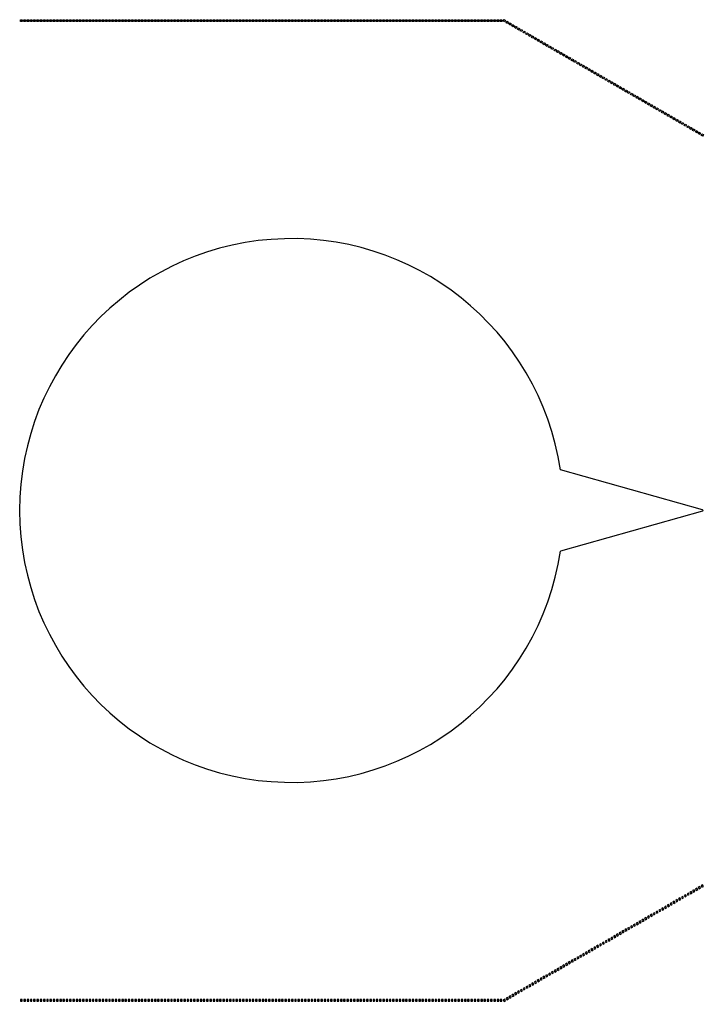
# Model space of a CAD drawing. Header units: inches. Extents: x 741154 to 810950, y 213785 to 295527.
# Drawn here: x 749684 to 750941, y 265169 to 266975 of the extents above; entities that cross this region are included whole.
import ezdxf

# ---------------------------------------------------------------- set-up
doc = ezdxf.new("R2010")
doc.units = ezdxf.units.IN
doc.header["$MEASUREMENT"] = 0

msp = doc.modelspace()

# ---------------------------------------------------------------- linework, layer by layer
for p, q in [((750939.7, 266072.9), (750678.8, 266146.7)), ((750939.7, 266070.9), (750678.8, 265997.1))]:
    msp.add_line(p, q)
for points in [[(749686.1, 266974), (749689.1, 266974), (749689.1, 266971), (749686.1, 266971)], [(749692.1, 266974), (749695.1, 266974), (749695.1, 266971), (749692.1, 266971)], [(749698.1, 266974), (749701.1, 266974), (749701.1, 266971), (749698.1, 266971)], [(749704.1, 266974), (749707.1, 266974), (749707.1, 266971), (749704.1, 266971)], [(749710.1, 266974), (749713.1, 266974), (749713.1, 266971), (749710.1, 266971)], [(749716.1, 266974), (749719.1, 266974), (749719.1, 266971), (749716.1, 266971)], [(749722.1, 266974), (749725.1, 266974), (749725.1, 266971), (749722.1, 266971)], [(749728.1, 266974), (749731.1, 266974), (749731.1, 266971), (749728.1, 266971)], [(749734.1, 266974), (749737.1, 266974), (749737.1, 266971), (749734.1, 266971)], [(749740.1, 266974), (749743.1, 266974), (749743.1, 266971), (749740.1, 266971)], [(749746.1, 266974), (749749.1, 266974), (749749.1, 266971), (749746.1, 266971)], [(749752.1, 266974), (749755.1, 266974), (749755.1, 266971), (749752.1, 266971)], [(749758.1, 266974), (749761.1, 266974), (749761.1, 266971), (749758.1, 266971)], [(749764.1, 266974), (749767.1, 266974), (749767.1, 266971), (749764.1, 266971)], [(749770.1, 266974), (749773.1, 266974), (749773.1, 266971), (749770.1, 266971)], [(749776.1, 266974), (749779.1, 266974), (749779.1, 266971), (749776.1, 266971)], [(749782.1, 266974), (749785.1, 266974), (749785.1, 266971), (749782.1, 266971)], [(749788.1, 266974), (749791.1, 266974), (749791.1, 266971), (749788.1, 266971)], [(749794.1, 266974), (749797.1, 266974), (749797.1, 266971), (749794.1, 266971)], [(749800.1, 266974), (749803.1, 266974), (749803.1, 266971), (749800.1, 266971)], [(749806.1, 266974), (749809.1, 266974), (749809.1, 266971), (749806.1, 266971)], [(749812.1, 266974), (749815.1, 266974), (749815.1, 266971), (749812.1, 266971)], [(749818.1, 266974), (749821.1, 266974), (749821.1, 266971), (749818.1, 266971)], [(749824.1, 266974), (749827.1, 266974), (749827.1, 266971), (749824.1, 266971)], [(749830.1, 266974), (749833.1, 266974), (749833.1, 266971), (749830.1, 266971)], [(749836.1, 266974), (749839.1, 266974), (749839.1, 266971), (749836.1, 266971)], [(749842.1, 266974), (749845.1, 266974), (749845.1, 266971), (749842.1, 266971)], [(749848.1, 266974), (749851.1, 266974), (749851.1, 266971), (749848.1, 266971)], [(749854.1, 266974), (749857.1, 266974), (749857.1, 266971), (749854.1, 266971)], [(749860.1, 266974), (749863.1, 266974), (749863.1, 266971), (749860.1, 266971)], [(749866.1, 266974), (749869.1, 266974), (749869.1, 266971), (749866.1, 266971)], [(749872.1, 266974), (749875.1, 266974), (749875.1, 266971), (749872.1, 266971)], [(749878.1, 266974), (749881.1, 266974), (749881.1, 266971), (749878.1, 266971)], [(749884.1, 266974), (749887.1, 266974), (749887.1, 266971), (749884.1, 266971)], [(749890.1, 266974), (749893.1, 266974), (749893.1, 266971), (749890.1, 266971)], [(749896.1, 266974), (749899.1, 266974), (749899.1, 266971), (749896.1, 266971)], [(749902.1, 266974), (749905.1, 266974), (749905.1, 266971), (749902.1, 266971)], [(749908.1, 266974), (749911.1, 266974), (749911.1, 266971), (749908.1, 266971)], [(749914.1, 266974), (749917.1, 266974), (749917.1, 266971), (749914.1, 266971)], [(749920.1, 266974), (749923.1, 266974), (749923.1, 266971), (749920.1, 266971)], [(749926.1, 266974), (749929.1, 266974), (749929.1, 266971), (749926.1, 266971)], [(749932.1, 266974), (749935.1, 266974), (749935.1, 266971), (749932.1, 266971)], [(749938.1, 266974), (749941.1, 266974), (749941.1, 266971), (749938.1, 266971)], [(749944.1, 266974), (749947.1, 266974), (749947.1, 266971), (749944.1, 266971)], [(749950.1, 266974), (749953.1, 266974), (749953.1, 266971), (749950.1, 266971)], [(749956.1, 266974), (749959.1, 266974), (749959.1, 266971), (749956.1, 266971)], [(749962.1, 266974), (749965.1, 266974), (749965.1, 266971), (749962.1, 266971)], [(749968.1, 266974), (749971.1, 266974), (749971.1, 266971), (749968.1, 266971)], [(749974.1, 266974), (749977.1, 266974), (749977.1, 266971), (749974.1, 266971)], [(749980.1, 266974), (749983.1, 266974), (749983.1, 266971), (749980.1, 266971)], [(749986.1, 266974), (749989.1, 266974), (749989.1, 266971), (749986.1, 266971)], [(749992.1, 266974), (749995.1, 266974), (749995.1, 266971), (749992.1, 266971)], [(749998.1, 266974), (750001.1, 266974), (750001.1, 266971), (749998.1, 266971)], [(750004.1, 266974), (750007.1, 266974), (750007.1, 266971), (750004.1, 266971)], [(750010.1, 266974), (750013.1, 266974), (750013.1, 266971), (750010.1, 266971)], [(750016.1, 266974), (750019.1, 266974), (750019.1, 266971), (750016.1, 266971)], [(750022.1, 266974), (750025.1, 266974), (750025.1, 266971), (750022.1, 266971)], [(750028.1, 266974), (750031.1, 266974), (750031.1, 266971), (750028.1, 266971)], [(750034.1, 266974), (750037.1, 266974), (750037.1, 266971), (750034.1, 266971)], [(750040.1, 266974), (750043.1, 266974), (750043.1, 266971), (750040.1, 266971)], [(750046.1, 266974), (750049.1, 266974), (750049.1, 266971), (750046.1, 266971)], [(750052.1, 266974), (750055.1, 266974), (750055.1, 266971), (750052.1, 266971)], [(750058.1, 266974), (750061.1, 266974), (750061.1, 266971), (750058.1, 266971)], [(750064.1, 266974), (750067.1, 266974), (750067.1, 266971), (750064.1, 266971)], [(750070.1, 266974), (750073.1, 266974), (750073.1, 266971), (750070.1, 266971)], [(750076.1, 266974), (750079.1, 266974), (750079.1, 266971), (750076.1, 266971)], [(750082.1, 266974), (750085.1, 266974), (750085.1, 266971), (750082.1, 266971)], [(750088.1, 266974), (750091.1, 266974), (750091.1, 266971), (750088.1, 266971)], [(750094.1, 266974), (750097.1, 266974), (750097.1, 266971), (750094.1, 266971)], [(750100.1, 266974), (750103.1, 266974), (750103.1, 266971), (750100.1, 266971)], [(750106.1, 266974), (750109.1, 266974), (750109.1, 266971), (750106.1, 266971)], [(750112.1, 266974), (750115.1, 266974), (750115.1, 266971), (750112.1, 266971)], [(750118.1, 266974), (750121.1, 266974), (750121.1, 266971), (750118.1, 266971)], [(750124.1, 266974), (750127.1, 266974), (750127.1, 266971), (750124.1, 266971)], [(750130.1, 266974), (750133.1, 266974), (750133.1, 266971), (750130.1, 266971)], [(750136.1, 266974), (750139.1, 266974), (750139.1, 266971), (750136.1, 266971)], [(750142.1, 266974), (750145.1, 266974), (750145.1, 266971), (750142.1, 266971)], [(750148.1, 266974), (750151.1, 266974), (750151.1, 266971), (750148.1, 266971)], [(750154.1, 266974), (750157.1, 266974), (750157.1, 266971), (750154.1, 266971)], [(750160.1, 266974), (750163.1, 266974), (750163.1, 266971), (750160.1, 266971)], [(750166.1, 266974), (750169.1, 266974), (750169.1, 266971), (750166.1, 266971)], [(750172.1, 266974), (750175.1, 266974), (750175.1, 266971), (750172.1, 266971)], [(750178.1, 266974), (750181.1, 266974), (750181.1, 266971), (750178.1, 266971)], [(750184.1, 266974), (750187.1, 266974), (750187.1, 266971), (750184.1, 266971)], [(750190.1, 266974), (750193.1, 266974), (750193.1, 266971), (750190.1, 266971)], [(750196.1, 266974), (750199.1, 266974), (750199.1, 266971), (750196.1, 266971)], [(750202.1, 266974), (750205.1, 266974), (750205.1, 266971), (750202.1, 266971)], [(750208.1, 266974), (750211.1, 266974), (750211.1, 266971), (750208.1, 266971)], [(750214.1, 266974), (750217.1, 266974), (750217.1, 266971), (750214.1, 266971)], [(750220.1, 266974), (750223.1, 266974), (750223.1, 266971), (750220.1, 266971)], [(750226.1, 266974), (750229.1, 266974), (750229.1, 266971), (750226.1, 266971)], [(750232.1, 266974), (750235.1, 266974), (750235.1, 266971), (750232.1, 266971)], [(750238.1, 266974), (750241.1, 266974), (750241.1, 266971), (750238.1, 266971)], [(750244.1, 266974), (750247.1, 266974), (750247.1, 266971), (750244.1, 266971)], [(750250.1, 266974), (750253.1, 266974), (750253.1, 266971), (750250.1, 266971)], [(750256.1, 266974), (750259.1, 266974), (750259.1, 266971), (750256.1, 266971)], [(750262.1, 266974), (750265.1, 266974), (750265.1, 266971), (750262.1, 266971)], [(750268.1, 266974), (750271.1, 266974), (750271.1, 266971), (750268.1, 266971)], [(750274.1, 266974), (750277.1, 266974), (750277.1, 266971), (750274.1, 266971)], [(750280.1, 266974), (750283.1, 266974), (750283.1, 266971), (750280.1, 266971)], [(750286.1, 266974), (750289.1, 266974), (750289.1, 266971), (750286.1, 266971)], [(750292.1, 266974), (750295.1, 266974), (750295.1, 266971), (750292.1, 266971)], [(750298.1, 266974), (750301.1, 266974), (750301.1, 266971), (750298.1, 266971)], [(750304.1, 266974), (750307.1, 266974), (750307.1, 266971), (750304.1, 266971)], [(750310.1, 266974), (750313.1, 266974), (750313.1, 266971), (750310.1, 266971)], [(750316.1, 266974), (750319.1, 266974), (750319.1, 266971), (750316.1, 266971)], [(750322.1, 266974), (750325.1, 266974), (750325.1, 266971), (750322.1, 266971)], [(750328.1, 266974), (750331.1, 266974), (750331.1, 266971), (750328.1, 266971)], [(750334.1, 266974), (750337.1, 266974), (750337.1, 266971), (750334.1, 266971)], [(750340.1, 266974), (750343.1, 266974), (750343.1, 266971), (750340.1, 266971)], [(750346.1, 266974), (750349.1, 266974), (750349.1, 266971), (750346.1, 266971)], [(750352.1, 266974), (750355.1, 266974), (750355.1, 266971), (750352.1, 266971)], [(750358.1, 266974), (750361.1, 266974), (750361.1, 266971), (750358.1, 266971)], [(750364.1, 266974), (750367.1, 266974), (750367.1, 266971), (750364.1, 266971)], [(750370.1, 266974), (750373.1, 266974), (750373.1, 266971), (750370.1, 266971)], [(750376.1, 266974), (750379.1, 266974), (750379.1, 266971), (750376.1, 266971)], [(750382.1, 266974), (750385.1, 266974), (750385.1, 266971), (750382.1, 266971)], [(750388.1, 266974), (750391.1, 266974), (750391.1, 266971), (750388.1, 266971)], [(750394.1, 266974), (750397.1, 266974), (750397.1, 266971), (750394.1, 266971)], [(750400.1, 266974), (750403.1, 266974), (750403.1, 266971), (750400.1, 266971)], [(750406.1, 266974), (750409.1, 266974), (750409.1, 266971), (750406.1, 266971)], [(750412.1, 266974), (750415.1, 266974), (750415.1, 266971), (750412.1, 266971)], [(750418.1, 266974), (750421.1, 266974), (750421.1, 266971), (750418.1, 266971)], [(750424.1, 266974), (750427.1, 266974), (750427.1, 266971), (750424.1, 266971)], [(750430.1, 266974), (750433.1, 266974), (750433.1, 266971), (750430.1, 266971)], [(750436.1, 266974), (750439.1, 266974), (750439.1, 266971), (750436.1, 266971)], [(750442.1, 266974), (750445.1, 266974), (750445.1, 266971), (750442.1, 266971)], [(750448.1, 266974), (750451.1, 266974), (750451.1, 266971), (750448.1, 266971)], [(750454.1, 266974), (750457.1, 266974), (750457.1, 266971), (750454.1, 266971)], [(750460.1, 266974), (750463.1, 266974), (750463.1, 266971), (750460.1, 266971)], [(750466.1, 266974), (750469.1, 266974), (750469.1, 266971), (750466.1, 266971)], [(750472.1, 266974), (750475.1, 266974), (750475.1, 266971), (750472.1, 266971)], [(750478.1, 266974), (750481.1, 266974), (750481.1, 266971), (750478.1, 266971)], [(750484.1, 266974), (750487.1, 266974), (750487.1, 266971), (750484.1, 266971)], [(750490.1, 266974), (750493.1, 266974), (750493.1, 266971), (750490.1, 266971)], [(750496.1, 266974), (750499.1, 266974), (750499.1, 266971), (750496.1, 266971)], [(750502.1, 266974), (750505.1, 266974), (750505.1, 266971), (750502.1, 266971)], [(750508.1, 266974), (750511.1, 266974), (750511.1, 266971), (750508.1, 266971)], [(750514.1, 266974), (750517.1, 266974), (750517.1, 266971), (750514.1, 266971)], [(750520.1, 266974), (750523.1, 266974), (750523.1, 266971), (750520.1, 266971)], [(750526.1, 266974), (750529.1, 266974), (750529.1, 266971), (750526.1, 266971)], [(750532.1, 266974), (750535.1, 266974), (750535.1, 266971), (750532.1, 266971)], [(750538.1, 266974), (750541.1, 266974), (750541.1, 266971), (750538.1, 266971)], [(750544.1, 266974), (750547.1, 266974), (750547.1, 266971), (750544.1, 266971)], [(750550.1, 266974), (750553.1, 266974), (750553.1, 266971), (750550.1, 266971)], [(750556.1, 266974), (750559.1, 266974), (750559.1, 266971), (750556.1, 266971)], [(750562.1, 266974), (750565.1, 266974), (750565.1, 266971), (750562.1, 266971)], [(750568.1, 266974), (750571.1, 266974), (750571.1, 266971), (750568.1, 266971)], [(750576.2, 266970.4), (750573.6, 266971.9), (750575.1, 266974.5), (750577.7, 266973)], [(750581.4, 266967.4), (750578.8, 266968.9), (750580.3, 266971.5), (750582.9, 266970)], [(750586.6, 266964.4), (750584, 266965.9), (750585.5, 266968.5), (750588.1, 266967)], [(750591.8, 266961.4), (750589.2, 266962.9), (750590.7, 266965.5), (750593.3, 266964)], [(750597, 266958.4), (750594.4, 266959.9), (750595.9, 266962.5), (750598.5, 266961)], [(750602.2, 266955.4), (750599.6, 266956.9), (750601.1, 266959.5), (750603.7, 266958)], [(750607.4, 266952.4), (750604.8, 266953.9), (750606.3, 266956.5), (750608.9, 266955)], [(750612.6, 266949.4), (750610, 266950.9), (750611.5, 266953.5), (750614.1, 266952)], [(750617.8, 266946.4), (750615.2, 266947.9), (750616.7, 266950.5), (750619.3, 266949)], [(750623, 266943.4), (750620.4, 266944.9), (750621.9, 266947.5), (750624.5, 266946)], [(750628.2, 266940.4), (750625.6, 266941.9), (750627.1, 266944.5), (750629.7, 266943)], [(750633.4, 266937.4), (750630.8, 266938.9), (750632.3, 266941.5), (750634.9, 266940)], [(750638.6, 266934.4), (750636, 266935.9), (750637.5, 266938.5), (750640.1, 266937)], [(750643.7, 266931.4), (750641.2, 266932.9), (750642.7, 266935.5), (750645.2, 266934)], [(750648.9, 266928.4), (750646.3, 266929.9), (750647.8, 266932.5), (750650.4, 266931)], [(750654.1, 266925.4), (750651.5, 266926.9), (750653, 266929.5), (750655.6, 266928)], [(750659.3, 266922.4), (750656.7, 266923.9), (750658.2, 266926.5), (750660.8, 266925)], [(750664.5, 266919.4), (750661.9, 266920.9), (750663.4, 266923.5), (750666, 266922)], [(750669.7, 266916.4), (750667.1, 266917.9), (750668.6, 266920.5), (750671.2, 266919)], [(750674.9, 266913.4), (750672.3, 266914.9), (750673.8, 266917.5), (750676.4, 266916)], [(750680.1, 266910.4), (750677.5, 266911.9), (750679, 266914.5), (750681.6, 266913)], [(750685.3, 266907.4), (750682.7, 266908.9), (750684.2, 266911.5), (750686.8, 266910)], [(750690.5, 266904.4), (750687.9, 266905.9), (750689.4, 266908.5), (750692, 266907)], [(750695.7, 266901.4), (750693.1, 266902.9), (750694.6, 266905.5), (750697.2, 266904)], [(750700.9, 266898.4), (750698.3, 266899.9), (750699.8, 266902.5), (750702.4, 266901)], [(750706.1, 266895.4), (750703.5, 266896.9), (750705, 266899.5), (750707.6, 266898)], [(750711.3, 266892.4), (750708.7, 266893.9), (750710.2, 266896.5), (750712.8, 266895)], [(750716.5, 266889.4), (750713.9, 266890.9), (750715.4, 266893.5), (750718, 266892)], [(750721.7, 266886.4), (750719.1, 266887.9), (750720.6, 266890.5), (750723.2, 266889)], [(750726.9, 266883.4), (750724.3, 266884.9), (750725.8, 266887.5), (750728.4, 266886)], [(750732.1, 266880.4), (750729.5, 266881.9), (750731, 266884.5), (750733.6, 266883)], [(750737.3, 266877.4), (750734.7, 266878.9), (750736.2, 266881.5), (750738.8, 266880)], [(750742.5, 266874.4), (750739.9, 266875.9), (750741.4, 266878.5), (750744, 266877)], [(750747.7, 266871.4), (750745.1, 266872.9), (750746.6, 266875.5), (750749.2, 266874)], [(750752.9, 266868.4), (750750.3, 266869.9), (750751.8, 266872.5), (750754.4, 266871)], [(750758.1, 266865.4), (750755.5, 266866.9), (750757, 266869.5), (750759.6, 266868)], [(750763.3, 266862.4), (750760.7, 266863.9), (750762.2, 266866.5), (750764.8, 266865)], [(750768.5, 266859.4), (750765.9, 266860.9), (750767.4, 266863.5), (750770, 266862)], [(750773.7, 266856.4), (750771.1, 266857.9), (750772.6, 266860.5), (750775.2, 266859)], [(750778.8, 266853.4), (750776.3, 266854.9), (750777.8, 266857.5), (750780.3, 266856)], [(750784, 266850.4), (750781.4, 266851.9), (750782.9, 266854.5), (750785.5, 266853)], [(750789.2, 266847.4), (750786.6, 266848.9), (750788.1, 266851.5), (750790.7, 266850)], [(750794.4, 266844.4), (750791.8, 266845.9), (750793.3, 266848.5), (750795.9, 266847)], [(750799.6, 266841.4), (750797, 266842.9), (750798.5, 266845.5), (750801.1, 266844)], [(750804.8, 266838.4), (750802.2, 266839.9), (750803.7, 266842.5), (750806.3, 266841)], [(750810, 266835.4), (750807.4, 266836.9), (750808.9, 266839.5), (750811.5, 266838)], [(750815.2, 266832.4), (750812.6, 266833.9), (750814.1, 266836.5), (750816.7, 266835)], [(750820.4, 266829.4), (750817.8, 266830.9), (750819.3, 266833.5), (750821.9, 266832)], [(750825.6, 266826.4), (750823, 266827.9), (750824.5, 266830.5), (750827.1, 266829)], [(750830.8, 266823.4), (750828.2, 266824.9), (750829.7, 266827.5), (750832.3, 266826)], [(750836, 266820.4), (750833.4, 266821.9), (750834.9, 266824.5), (750837.5, 266823)], [(750841.2, 266817.4), (750838.6, 266818.9), (750840.1, 266821.5), (750842.7, 266820)], [(750846.4, 266814.4), (750843.8, 266815.9), (750845.3, 266818.5), (750847.9, 266817)], [(750851.6, 266811.4), (750849, 266812.9), (750850.5, 266815.5), (750853.1, 266814)], [(750856.8, 266808.4), (750854.2, 266809.9), (750855.7, 266812.5), (750858.3, 266811)], [(750862, 266805.4), (750859.4, 266806.9), (750860.9, 266809.5), (750863.5, 266808)], [(750867.2, 266802.4), (750864.6, 266803.9), (750866.1, 266806.5), (750868.7, 266805)], [(750872.4, 266799.4), (750869.8, 266800.9), (750871.3, 266803.5), (750873.9, 266802)], [(750877.6, 266796.4), (750875, 266797.9), (750876.5, 266800.5), (750879.1, 266799)], [(750882.8, 266793.4), (750880.2, 266794.9), (750881.7, 266797.5), (750884.3, 266796)], [(750888, 266790.4), (750885.4, 266791.9), (750886.9, 266794.5), (750889.5, 266793)], [(750893.2, 266787.4), (750890.6, 266788.9), (750892.1, 266791.5), (750894.7, 266790)], [(750898.4, 266784.4), (750895.8, 266785.9), (750897.3, 266788.5), (750899.9, 266787)], [(750903.6, 266781.4), (750901, 266782.9), (750902.5, 266785.5), (750905.1, 266784)], [(750908.8, 266778.4), (750906.2, 266779.9), (750907.7, 266782.5), (750910.3, 266781)], [(750913.9, 266775.4), (750911.4, 266776.9), (750912.9, 266779.5), (750915.4, 266778)], [(750919.1, 266772.4), (750916.5, 266773.9), (750918, 266776.5), (750920.6, 266775)], [(750924.3, 266769.4), (750921.7, 266770.9), (750923.2, 266773.5), (750925.8, 266772)], [(750929.5, 266766.4), (750926.9, 266767.9), (750928.4, 266770.5), (750931, 266769)], [(750934.7, 266763.4), (750932.1, 266764.9), (750933.6, 266767.5), (750936.2, 266766)], [(750939.9, 266760.4), (750937.3, 266761.9), (750938.8, 266764.5), (750941.4, 266763)], [(750939.9, 265383.4), (750937.3, 265381.9), (750938.8, 265379.3), (750941.4, 265380.8)], [(750908.8, 265365.4), (750906.2, 265363.9), (750907.7, 265361.3), (750910.3, 265362.8)], [(750913.9, 265368.4), (750911.4, 265366.9), (750912.9, 265364.3), (750915.4, 265365.8)], [(750919.1, 265371.4), (750916.5, 265369.9), (750918, 265367.3), (750920.6, 265368.8)], [(750924.3, 265374.4), (750921.7, 265372.9), (750923.2, 265370.3), (750925.8, 265371.8)], [(750929.5, 265377.4), (750926.9, 265375.9), (750928.4, 265373.3), (750931, 265374.8)], [(750934.7, 265380.4), (750932.1, 265378.9), (750933.6, 265376.3), (750936.2, 265377.8)], [(750877.6, 265347.4), (750875, 265345.9), (750876.5, 265343.3), (750879.1, 265344.8)], [(750882.8, 265350.4), (750880.2, 265348.9), (750881.7, 265346.3), (750884.3, 265347.8)], [(750888, 265353.4), (750885.4, 265351.9), (750886.9, 265349.3), (750889.5, 265350.8)], [(750893.2, 265356.4), (750890.6, 265354.9), (750892.1, 265352.3), (750894.7, 265353.8)], [(750898.4, 265359.4), (750895.8, 265357.9), (750897.3, 265355.3), (750899.9, 265356.8)], [(750903.6, 265362.4), (750901, 265360.9), (750902.5, 265358.3), (750905.1, 265359.8)], [(750846.4, 265329.4), (750843.8, 265327.9), (750845.3, 265325.3), (750847.9, 265326.8)], [(750851.6, 265332.4), (750849, 265330.9), (750850.5, 265328.3), (750853.1, 265329.8)], [(750856.8, 265335.4), (750854.2, 265333.9), (750855.7, 265331.3), (750858.3, 265332.8)], [(750862, 265338.4), (750859.4, 265336.9), (750860.9, 265334.3), (750863.5, 265335.8)], [(750867.2, 265341.4), (750864.6, 265339.9), (750866.1, 265337.3), (750868.7, 265338.8)], [(750872.4, 265344.4), (750869.8, 265342.9), (750871.3, 265340.3), (750873.9, 265341.8)], [(750815.2, 265311.4), (750812.6, 265309.9), (750814.1, 265307.3), (750816.7, 265308.8)], [(750820.4, 265314.4), (750817.8, 265312.9), (750819.3, 265310.3), (750821.9, 265311.8)], [(750825.6, 265317.4), (750823, 265315.9), (750824.5, 265313.3), (750827.1, 265314.8)], [(750830.8, 265320.4), (750828.2, 265318.9), (750829.7, 265316.3), (750832.3, 265317.8)], [(750836, 265323.4), (750833.4, 265321.9), (750834.9, 265319.3), (750837.5, 265320.8)], [(750841.2, 265326.4), (750838.6, 265324.9), (750840.1, 265322.3), (750842.7, 265323.8)], [(750784, 265293.4), (750781.4, 265291.9), (750782.9, 265289.3), (750785.5, 265290.8)], [(750789.2, 265296.4), (750786.6, 265294.9), (750788.1, 265292.3), (750790.7, 265293.8)], [(750794.4, 265299.4), (750791.8, 265297.9), (750793.3, 265295.3), (750795.9, 265296.8)], [(750799.6, 265302.4), (750797, 265300.9), (750798.5, 265298.3), (750801.1, 265299.8)], [(750804.8, 265305.4), (750802.2, 265303.9), (750803.7, 265301.3), (750806.3, 265302.8)], [(750810, 265308.4), (750807.4, 265306.9), (750808.9, 265304.3), (750811.5, 265305.8)], [(750752.9, 265275.4), (750750.3, 265273.9), (750751.8, 265271.3), (750754.4, 265272.8)], [(750758.1, 265278.4), (750755.5, 265276.9), (750757, 265274.3), (750759.6, 265275.8)], [(750763.3, 265281.4), (750760.7, 265279.9), (750762.2, 265277.3), (750764.8, 265278.8)], [(750768.5, 265284.4), (750765.9, 265282.9), (750767.4, 265280.3), (750770, 265281.8)], [(750773.7, 265287.4), (750771.1, 265285.9), (750772.6, 265283.3), (750775.2, 265284.8)], [(750778.8, 265290.4), (750776.3, 265288.9), (750777.8, 265286.3), (750780.3, 265287.8)], [(750721.7, 265257.4), (750719.1, 265255.9), (750720.6, 265253.3), (750723.2, 265254.8)], [(750726.9, 265260.4), (750724.3, 265258.9), (750725.8, 265256.3), (750728.4, 265257.8)], [(750732.1, 265263.4), (750729.5, 265261.9), (750731, 265259.3), (750733.6, 265260.8)], [(750737.3, 265266.4), (750734.7, 265264.9), (750736.2, 265262.3), (750738.8, 265263.8)], [(750742.5, 265269.4), (750739.9, 265267.9), (750741.4, 265265.3), (750744, 265266.8)], [(750747.7, 265272.4), (750745.1, 265270.9), (750746.6, 265268.3), (750749.2, 265269.8)], [(750690.5, 265239.4), (750687.9, 265237.9), (750689.4, 265235.3), (750692, 265236.8)], [(750695.7, 265242.4), (750693.1, 265240.9), (750694.6, 265238.3), (750697.2, 265239.8)], [(750700.9, 265245.4), (750698.3, 265243.9), (750699.8, 265241.3), (750702.4, 265242.8)], [(750706.1, 265248.4), (750703.5, 265246.9), (750705, 265244.3), (750707.6, 265245.8)], [(750711.3, 265251.4), (750708.7, 265249.9), (750710.2, 265247.3), (750712.8, 265248.8)], [(750716.5, 265254.4), (750713.9, 265252.9), (750715.4, 265250.3), (750718, 265251.8)], [(750659.3, 265221.4), (750656.7, 265219.9), (750658.2, 265217.3), (750660.8, 265218.8)], [(750664.5, 265224.4), (750661.9, 265222.9), (750663.4, 265220.3), (750666, 265221.8)], [(750669.7, 265227.4), (750667.1, 265225.9), (750668.6, 265223.3), (750671.2, 265224.8)], [(750674.9, 265230.4), (750672.3, 265228.9), (750673.8, 265226.3), (750676.4, 265227.8)], [(750680.1, 265233.4), (750677.5, 265231.9), (750679, 265229.3), (750681.6, 265230.8)], [(750685.3, 265236.4), (750682.7, 265234.9), (750684.2, 265232.3), (750686.8, 265233.8)], [(750628.2, 265203.4), (750625.6, 265201.9), (750627.1, 265199.3), (750629.7, 265200.8)], [(750633.4, 265206.4), (750630.8, 265204.9), (750632.3, 265202.3), (750634.9, 265203.8)], [(750638.6, 265209.4), (750636, 265207.9), (750637.5, 265205.3), (750640.1, 265206.8)], [(750643.7, 265212.4), (750641.2, 265210.9), (750642.7, 265208.3), (750645.2, 265209.8)], [(750648.9, 265215.4), (750646.3, 265213.9), (750647.8, 265211.3), (750650.4, 265212.8)], [(750654.1, 265218.4), (750651.5, 265216.9), (750653, 265214.3), (750655.6, 265215.8)], [(750597, 265185.4), (750594.4, 265183.9), (750595.9, 265181.3), (750598.5, 265182.8)], [(750602.2, 265188.4), (750599.6, 265186.9), (750601.1, 265184.3), (750603.7, 265185.8)], [(750607.4, 265191.4), (750604.8, 265189.9), (750606.3, 265187.3), (750608.9, 265188.8)], [(750612.6, 265194.4), (750610, 265192.9), (750611.5, 265190.3), (750614.1, 265191.8)], [(750617.8, 265197.4), (750615.2, 265195.9), (750616.7, 265193.3), (750619.3, 265194.8)], [(750623, 265200.4), (750620.4, 265198.9), (750621.9, 265196.3), (750624.5, 265197.8)], [(749686.1, 265169.9), (749689.1, 265169.9), (749689.1, 265172.9), (749686.1, 265172.9)], [(749692.1, 265169.9), (749695.1, 265169.9), (749695.1, 265172.9), (749692.1, 265172.9)], [(749698.1, 265169.9), (749701.1, 265169.9), (749701.1, 265172.9), (749698.1, 265172.9)], [(749704.1, 265169.9), (749707.1, 265169.9), (749707.1, 265172.9), (749704.1, 265172.9)], [(749710.1, 265169.9), (749713.1, 265169.9), (749713.1, 265172.9), (749710.1, 265172.9)], [(749716.1, 265169.9), (749719.1, 265169.9), (749719.1, 265172.9), (749716.1, 265172.9)], [(749722.1, 265169.9), (749725.1, 265169.9), (749725.1, 265172.9), (749722.1, 265172.9)], [(749728.1, 265169.9), (749731.1, 265169.9), (749731.1, 265172.9), (749728.1, 265172.9)], [(749734.1, 265169.9), (749737.1, 265169.9), (749737.1, 265172.9), (749734.1, 265172.9)], [(749740.1, 265169.9), (749743.1, 265169.9), (749743.1, 265172.9), (749740.1, 265172.9)], [(749746.1, 265169.9), (749749.1, 265169.9), (749749.1, 265172.9), (749746.1, 265172.9)], [(749752.1, 265169.9), (749755.1, 265169.9), (749755.1, 265172.9), (749752.1, 265172.9)], [(749758.1, 265169.9), (749761.1, 265169.9), (749761.1, 265172.9), (749758.1, 265172.9)], [(749764.1, 265169.9), (749767.1, 265169.9), (749767.1, 265172.9), (749764.1, 265172.9)], [(749770.1, 265169.9), (749773.1, 265169.9), (749773.1, 265172.9), (749770.1, 265172.9)], [(749776.1, 265169.9), (749779.1, 265169.9), (749779.1, 265172.9), (749776.1, 265172.9)], [(749782.1, 265169.9), (749785.1, 265169.9), (749785.1, 265172.9), (749782.1, 265172.9)], [(749788.1, 265169.9), (749791.1, 265169.9), (749791.1, 265172.9), (749788.1, 265172.9)], [(749794.1, 265169.9), (749797.1, 265169.9), (749797.1, 265172.9), (749794.1, 265172.9)], [(749800.1, 265169.9), (749803.1, 265169.9), (749803.1, 265172.9), (749800.1, 265172.9)], [(749806.1, 265169.9), (749809.1, 265169.9), (749809.1, 265172.9), (749806.1, 265172.9)], [(749812.1, 265169.9), (749815.1, 265169.9), (749815.1, 265172.9), (749812.1, 265172.9)], [(749818.1, 265169.9), (749821.1, 265169.9), (749821.1, 265172.9), (749818.1, 265172.9)], [(749824.1, 265169.9), (749827.1, 265169.9), (749827.1, 265172.9), (749824.1, 265172.9)], [(749830.1, 265169.9), (749833.1, 265169.9), (749833.1, 265172.9), (749830.1, 265172.9)], [(749836.1, 265169.9), (749839.1, 265169.9), (749839.1, 265172.9), (749836.1, 265172.9)], [(749842.1, 265169.9), (749845.1, 265169.9), (749845.1, 265172.9), (749842.1, 265172.9)], [(749848.1, 265169.9), (749851.1, 265169.9), (749851.1, 265172.9), (749848.1, 265172.9)], [(749854.1, 265169.9), (749857.1, 265169.9), (749857.1, 265172.9), (749854.1, 265172.9)], [(749860.1, 265169.9), (749863.1, 265169.9), (749863.1, 265172.9), (749860.1, 265172.9)], [(749866.1, 265169.9), (749869.1, 265169.9), (749869.1, 265172.9), (749866.1, 265172.9)], [(749872.1, 265169.9), (749875.1, 265169.9), (749875.1, 265172.9), (749872.1, 265172.9)], [(749878.1, 265169.9), (749881.1, 265169.9), (749881.1, 265172.9), (749878.1, 265172.9)], [(749884.1, 265169.9), (749887.1, 265169.9), (749887.1, 265172.9), (749884.1, 265172.9)], [(749890.1, 265169.9), (749893.1, 265169.9), (749893.1, 265172.9), (749890.1, 265172.9)], [(749896.1, 265169.9), (749899.1, 265169.9), (749899.1, 265172.9), (749896.1, 265172.9)], [(749902.1, 265169.9), (749905.1, 265169.9), (749905.1, 265172.9), (749902.1, 265172.9)], [(749908.1, 265169.9), (749911.1, 265169.9), (749911.1, 265172.9), (749908.1, 265172.9)], [(749914.1, 265169.9), (749917.1, 265169.9), (749917.1, 265172.9), (749914.1, 265172.9)], [(749920.1, 265169.9), (749923.1, 265169.9), (749923.1, 265172.9), (749920.1, 265172.9)], [(749926.1, 265169.9), (749929.1, 265169.9), (749929.1, 265172.9), (749926.1, 265172.9)], [(749932.1, 265169.9), (749935.1, 265169.9), (749935.1, 265172.9), (749932.1, 265172.9)], [(749938.1, 265169.9), (749941.1, 265169.9), (749941.1, 265172.9), (749938.1, 265172.9)], [(749944.1, 265169.9), (749947.1, 265169.9), (749947.1, 265172.9), (749944.1, 265172.9)], [(749950.1, 265169.9), (749953.1, 265169.9), (749953.1, 265172.9), (749950.1, 265172.9)], [(749956.1, 265169.9), (749959.1, 265169.9), (749959.1, 265172.9), (749956.1, 265172.9)], [(749962.1, 265169.9), (749965.1, 265169.9), (749965.1, 265172.9), (749962.1, 265172.9)], [(749968.1, 265169.9), (749971.1, 265169.9), (749971.1, 265172.9), (749968.1, 265172.9)], [(749974.1, 265169.9), (749977.1, 265169.9), (749977.1, 265172.9), (749974.1, 265172.9)], [(749980.1, 265169.9), (749983.1, 265169.9), (749983.1, 265172.9), (749980.1, 265172.9)], [(749986.1, 265169.9), (749989.1, 265169.9), (749989.1, 265172.9), (749986.1, 265172.9)], [(749992.1, 265169.9), (749995.1, 265169.9), (749995.1, 265172.9), (749992.1, 265172.9)], [(749998.1, 265169.9), (750001.1, 265169.9), (750001.1, 265172.9), (749998.1, 265172.9)], [(750004.1, 265169.9), (750007.1, 265169.9), (750007.1, 265172.9), (750004.1, 265172.9)], [(750010.1, 265169.9), (750013.1, 265169.9), (750013.1, 265172.9), (750010.1, 265172.9)], [(750016.1, 265169.9), (750019.1, 265169.9), (750019.1, 265172.9), (750016.1, 265172.9)], [(750022.1, 265169.9), (750025.1, 265169.9), (750025.1, 265172.9), (750022.1, 265172.9)], [(750028.1, 265169.9), (750031.1, 265169.9), (750031.1, 265172.9), (750028.1, 265172.9)], [(750034.1, 265169.9), (750037.1, 265169.9), (750037.1, 265172.9), (750034.1, 265172.9)], [(750040.1, 265169.9), (750043.1, 265169.9), (750043.1, 265172.9), (750040.1, 265172.9)], [(750046.1, 265169.9), (750049.1, 265169.9), (750049.1, 265172.9), (750046.1, 265172.9)], [(750052.1, 265169.9), (750055.1, 265169.9), (750055.1, 265172.9), (750052.1, 265172.9)], [(750058.1, 265169.9), (750061.1, 265169.9), (750061.1, 265172.9), (750058.1, 265172.9)], [(750064.1, 265169.9), (750067.1, 265169.9), (750067.1, 265172.9), (750064.1, 265172.9)], [(750070.1, 265169.9), (750073.1, 265169.9), (750073.1, 265172.9), (750070.1, 265172.9)], [(750076.1, 265169.9), (750079.1, 265169.9), (750079.1, 265172.9), (750076.1, 265172.9)], [(750082.1, 265169.9), (750085.1, 265169.9), (750085.1, 265172.9), (750082.1, 265172.9)], [(750088.1, 265169.9), (750091.1, 265169.9), (750091.1, 265172.9), (750088.1, 265172.9)], [(750094.1, 265169.9), (750097.1, 265169.9), (750097.1, 265172.9), (750094.1, 265172.9)], [(750100.1, 265169.9), (750103.1, 265169.9), (750103.1, 265172.9), (750100.1, 265172.9)], [(750106.1, 265169.9), (750109.1, 265169.9), (750109.1, 265172.9), (750106.1, 265172.9)], [(750112.1, 265169.9), (750115.1, 265169.9), (750115.1, 265172.9), (750112.1, 265172.9)], [(750118.1, 265169.9), (750121.1, 265169.9), (750121.1, 265172.9), (750118.1, 265172.9)], [(750124.1, 265169.9), (750127.1, 265169.9), (750127.1, 265172.9), (750124.1, 265172.9)], [(750130.1, 265169.9), (750133.1, 265169.9), (750133.1, 265172.9), (750130.1, 265172.9)], [(750136.1, 265169.9), (750139.1, 265169.9), (750139.1, 265172.9), (750136.1, 265172.9)], [(750142.1, 265169.9), (750145.1, 265169.9), (750145.1, 265172.9), (750142.1, 265172.9)], [(750148.1, 265169.9), (750151.1, 265169.9), (750151.1, 265172.9), (750148.1, 265172.9)], [(750154.1, 265169.9), (750157.1, 265169.9), (750157.1, 265172.9), (750154.1, 265172.9)], [(750160.1, 265169.9), (750163.1, 265169.9), (750163.1, 265172.9), (750160.1, 265172.9)], [(750166.1, 265169.9), (750169.1, 265169.9), (750169.1, 265172.9), (750166.1, 265172.9)], [(750172.1, 265169.9), (750175.1, 265169.9), (750175.1, 265172.9), (750172.1, 265172.9)], [(750178.1, 265169.9), (750181.1, 265169.9), (750181.1, 265172.9), (750178.1, 265172.9)], [(750184.1, 265169.9), (750187.1, 265169.9), (750187.1, 265172.9), (750184.1, 265172.9)], [(750190.1, 265169.9), (750193.1, 265169.9), (750193.1, 265172.9), (750190.1, 265172.9)], [(750196.1, 265169.9), (750199.1, 265169.9), (750199.1, 265172.9), (750196.1, 265172.9)], [(750202.1, 265169.9), (750205.1, 265169.9), (750205.1, 265172.9), (750202.1, 265172.9)], [(750208.1, 265169.9), (750211.1, 265169.9), (750211.1, 265172.9), (750208.1, 265172.9)], [(750214.1, 265169.9), (750217.1, 265169.9), (750217.1, 265172.9), (750214.1, 265172.9)], [(750220.1, 265169.9), (750223.1, 265169.9), (750223.1, 265172.9), (750220.1, 265172.9)], [(750226.1, 265169.9), (750229.1, 265169.9), (750229.1, 265172.9), (750226.1, 265172.9)], [(750232.1, 265169.9), (750235.1, 265169.9), (750235.1, 265172.9), (750232.1, 265172.9)], [(750238.1, 265169.9), (750241.1, 265169.9), (750241.1, 265172.9), (750238.1, 265172.9)], [(750244.1, 265169.9), (750247.1, 265169.9), (750247.1, 265172.9), (750244.1, 265172.9)], [(750250.1, 265169.9), (750253.1, 265169.9), (750253.1, 265172.9), (750250.1, 265172.9)], [(750256.1, 265169.9), (750259.1, 265169.9), (750259.1, 265172.9), (750256.1, 265172.9)], [(750262.1, 265169.9), (750265.1, 265169.9), (750265.1, 265172.9), (750262.1, 265172.9)], [(750268.1, 265169.9), (750271.1, 265169.9), (750271.1, 265172.9), (750268.1, 265172.9)], [(750274.1, 265169.9), (750277.1, 265169.9), (750277.1, 265172.9), (750274.1, 265172.9)], [(750280.1, 265169.9), (750283.1, 265169.9), (750283.1, 265172.9), (750280.1, 265172.9)], [(750286.1, 265169.9), (750289.1, 265169.9), (750289.1, 265172.9), (750286.1, 265172.9)], [(750292.1, 265169.9), (750295.1, 265169.9), (750295.1, 265172.9), (750292.1, 265172.9)], [(750298.1, 265169.9), (750301.1, 265169.9), (750301.1, 265172.9), (750298.1, 265172.9)], [(750304.1, 265169.9), (750307.1, 265169.9), (750307.1, 265172.9), (750304.1, 265172.9)], [(750310.1, 265169.9), (750313.1, 265169.9), (750313.1, 265172.9), (750310.1, 265172.9)], [(750316.1, 265169.9), (750319.1, 265169.9), (750319.1, 265172.9), (750316.1, 265172.9)], [(750322.1, 265169.9), (750325.1, 265169.9), (750325.1, 265172.9), (750322.1, 265172.9)], [(750328.1, 265169.9), (750331.1, 265169.9), (750331.1, 265172.9), (750328.1, 265172.9)], [(750334.1, 265169.9), (750337.1, 265169.9), (750337.1, 265172.9), (750334.1, 265172.9)], [(750340.1, 265169.9), (750343.1, 265169.9), (750343.1, 265172.9), (750340.1, 265172.9)], [(750346.1, 265169.9), (750349.1, 265169.9), (750349.1, 265172.9), (750346.1, 265172.9)], [(750352.1, 265169.9), (750355.1, 265169.9), (750355.1, 265172.9), (750352.1, 265172.9)], [(750358.1, 265169.9), (750361.1, 265169.9), (750361.1, 265172.9), (750358.1, 265172.9)], [(750364.1, 265169.9), (750367.1, 265169.9), (750367.1, 265172.9), (750364.1, 265172.9)], [(750370.1, 265169.9), (750373.1, 265169.9), (750373.1, 265172.9), (750370.1, 265172.9)], [(750376.1, 265169.9), (750379.1, 265169.9), (750379.1, 265172.9), (750376.1, 265172.9)], [(750382.1, 265169.9), (750385.1, 265169.9), (750385.1, 265172.9), (750382.1, 265172.9)], [(750388.1, 265169.9), (750391.1, 265169.9), (750391.1, 265172.9), (750388.1, 265172.9)], [(750394.1, 265169.9), (750397.1, 265169.9), (750397.1, 265172.9), (750394.1, 265172.9)], [(750400.1, 265169.9), (750403.1, 265169.9), (750403.1, 265172.9), (750400.1, 265172.9)], [(750406.1, 265169.9), (750409.1, 265169.9), (750409.1, 265172.9), (750406.1, 265172.9)], [(750412.1, 265169.9), (750415.1, 265169.9), (750415.1, 265172.9), (750412.1, 265172.9)], [(750418.1, 265169.9), (750421.1, 265169.9), (750421.1, 265172.9), (750418.1, 265172.9)], [(750424.1, 265169.9), (750427.1, 265169.9), (750427.1, 265172.9), (750424.1, 265172.9)], [(750430.1, 265169.9), (750433.1, 265169.9), (750433.1, 265172.9), (750430.1, 265172.9)], [(750436.1, 265169.9), (750439.1, 265169.9), (750439.1, 265172.9), (750436.1, 265172.9)], [(750442.1, 265169.9), (750445.1, 265169.9), (750445.1, 265172.9), (750442.1, 265172.9)], [(750448.1, 265169.9), (750451.1, 265169.9), (750451.1, 265172.9), (750448.1, 265172.9)], [(750454.1, 265169.9), (750457.1, 265169.9), (750457.1, 265172.9), (750454.1, 265172.9)], [(750460.1, 265169.9), (750463.1, 265169.9), (750463.1, 265172.9), (750460.1, 265172.9)], [(750466.1, 265169.9), (750469.1, 265169.9), (750469.1, 265172.9), (750466.1, 265172.9)], [(750472.1, 265169.9), (750475.1, 265169.9), (750475.1, 265172.9), (750472.1, 265172.9)], [(750478.1, 265169.9), (750481.1, 265169.9), (750481.1, 265172.9), (750478.1, 265172.9)], [(750484.1, 265169.9), (750487.1, 265169.9), (750487.1, 265172.9), (750484.1, 265172.9)], [(750490.1, 265169.9), (750493.1, 265169.9), (750493.1, 265172.9), (750490.1, 265172.9)], [(750496.1, 265169.9), (750499.1, 265169.9), (750499.1, 265172.9), (750496.1, 265172.9)], [(750502.1, 265169.9), (750505.1, 265169.9), (750505.1, 265172.9), (750502.1, 265172.9)], [(750508.1, 265169.9), (750511.1, 265169.9), (750511.1, 265172.9), (750508.1, 265172.9)], [(750514.1, 265169.9), (750517.1, 265169.9), (750517.1, 265172.9), (750514.1, 265172.9)], [(750520.1, 265169.9), (750523.1, 265169.9), (750523.1, 265172.9), (750520.1, 265172.9)], [(750526.1, 265169.9), (750529.1, 265169.9), (750529.1, 265172.9), (750526.1, 265172.9)], [(750532.1, 265169.9), (750535.1, 265169.9), (750535.1, 265172.9), (750532.1, 265172.9)], [(750538.1, 265169.9), (750541.1, 265169.9), (750541.1, 265172.9), (750538.1, 265172.9)], [(750544.1, 265169.9), (750547.1, 265169.9), (750547.1, 265172.9), (750544.1, 265172.9)], [(750550.1, 265169.9), (750553.1, 265169.9), (750553.1, 265172.9), (750550.1, 265172.9)], [(750556.1, 265169.9), (750559.1, 265169.9), (750559.1, 265172.9), (750556.1, 265172.9)], [(750562.1, 265169.9), (750565.1, 265169.9), (750565.1, 265172.9), (750562.1, 265172.9)], [(750568.1, 265169.9), (750571.1, 265169.9), (750571.1, 265172.9), (750568.1, 265172.9)], [(750576.2, 265173.4), (750573.6, 265171.9), (750575.1, 265169.3), (750577.7, 265170.8)], [(750581.4, 265176.4), (750578.8, 265174.9), (750580.3, 265172.3), (750582.9, 265173.8)], [(750586.6, 265179.4), (750584, 265177.9), (750585.5, 265175.3), (750588.1, 265176.8)], [(750591.8, 265182.4), (750589.2, 265180.9), (750590.7, 265178.3), (750593.3, 265179.8)]]:
    msp.add_lwpolyline(points, close=True)
for centre, radius, start, end in [((750184.4, 266071.9), 500, 8.5994, 351.4006), ((750939.8, 266071.9), 1, 262.2858, 94.6926)]:
    msp.add_arc(centre, radius, start, end)

doc.saveas('drawing.dxf')
